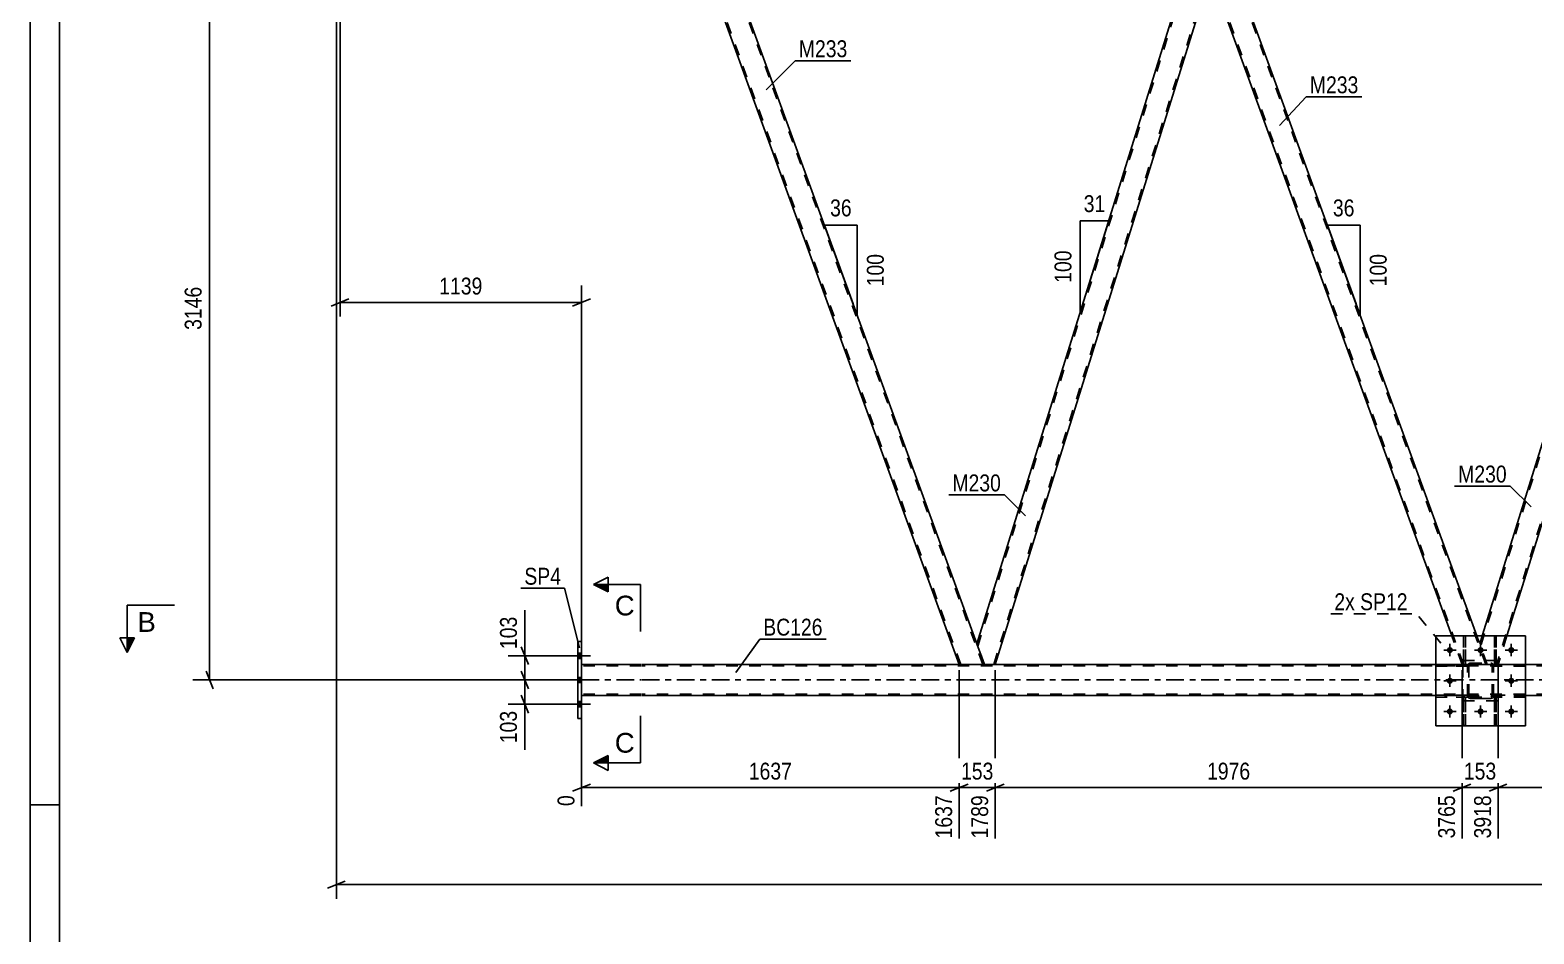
# Model space of a CAD drawing. Header units: millimetres. Extents: x 0 to 841, y 0 to 594.
# Drawn here: x 0 to 254.6, y 276.1 to 429.2 of the extents above; entities that cross this region are included whole.
import ezdxf

# ---------------------------------------------------------------- set-up
doc = ezdxf.new("R2010")
doc.units = ezdxf.units.MM
doc.linetypes.add('DXK_LINE_DOT2', pattern=[3.9198, 1.9599, -1.9599])
doc.linetypes.add('DXK_LINE_DOT3', pattern=[5.9187, 2.979, -0.9799, 0.9799, -0.9799])
doc.styles.add('Arial', font='ARIAL.TTF', dxfattribs={"height": 0.2})
doc.styles.add('Arial Narrow', font='ARIALN.TTF', dxfattribs={"height": 0.2})

# ---------------------------------------------------------------- blocks, each defined once
blk = doc.blocks.new('Unknown-283133386-1135')
at = {"color": 5, "linetype": 'Continuous'}
for p, q in [((0, 594), (0, 0)), ((5, 589), (5, 5)), ((5, 298), (0, 298))]:
    blk.add_line(p, q, dxfattribs=at)
blk = doc.blocks.new('Bolt-283133386-3272 - 3202')
at = {"linetype": 'Continuous'}
for points in [[(240.89, 324.2, -1), (239.85, 324.2, -1)], [(246.09, 324.2, -1), (245.05, 324.2, -1)], [(251.29, 324.2, -1), (250.25, 324.2, -1)], [(240.89, 319, -1), (239.85, 319, -1)], [(251.29, 319, -1), (250.25, 319, -1)], [(240.89, 313.8, -1), (239.85, 313.8, -1)], [(246.09, 313.8, -1), (245.05, 313.8, -1)], [(251.29, 313.8, -1), (250.25, 313.8, -1)]]:
    blk.add_hatch(color=1, dxfattribs=at).paths.add_polyline_path(points)
at = {"color": 1, "linetype": 'Continuous'}
for p, q in [((241.41, 324.2), (239.33, 324.2)), ((240.37, 325.24), (240.37, 323.16)), ((246.61, 324.2), (244.53, 324.2)), ((245.57, 325.24), (245.57, 323.16)), ((251.81, 324.2), (249.73, 324.2)), ((250.77, 325.24), (250.77, 323.16)), ((241.41, 319), (239.33, 319)), ((240.37, 320.04), (240.37, 317.96)), ((251.81, 319), (249.73, 319)), ((250.77, 320.04), (250.77, 317.96)), ((241.41, 313.8), (239.33, 313.8)), ((240.37, 314.84), (240.37, 312.76)), ((246.61, 313.8), (244.53, 313.8)), ((245.57, 314.84), (245.57, 312.76)), ((251.81, 313.8), (249.73, 313.8)), ((250.77, 314.84), (250.77, 312.76))]:
    blk.add_line(p, q, dxfattribs=at)
blk = doc.blocks.new('Bolt-283133386-3271 - 3202')
at = {"color": 1, "linetype": 'Continuous'}
for p, q in [((239.33, 324.2), (240.02, 324.2)), ((240.37, 325.24), (240.37, 324.55)), ((240.37, 323.16), (240.37, 323.86)), ((241.41, 324.2), (240.72, 324.2)), ((244.53, 324.2), (245.22, 324.2)), ((245.57, 325.24), (245.57, 324.55)), ((245.57, 323.16), (245.57, 323.86)), ((246.61, 324.2), (245.92, 324.2)), ((249.73, 324.2), (250.42, 324.2)), ((250.77, 325.24), (250.77, 324.55)), ((250.77, 323.16), (250.77, 323.86)), ((251.81, 324.2), (251.12, 324.2)), ((239.33, 319), (240.02, 319)), ((240.37, 320.04), (240.37, 319.35)), ((240.37, 317.96), (240.37, 318.66)), ((241.41, 319), (240.72, 319)), ((249.73, 319), (250.42, 319)), ((250.77, 320.04), (250.77, 319.35)), ((250.77, 317.96), (250.77, 318.66)), ((251.81, 319), (251.12, 319)), ((239.33, 313.8), (240.02, 313.8)), ((240.37, 314.84), (240.37, 314.15)), ((240.37, 312.76), (240.37, 313.46)), ((241.41, 313.8), (240.72, 313.8)), ((244.53, 313.8), (245.22, 313.8)), ((245.57, 314.84), (245.57, 314.15)), ((245.57, 312.76), (245.57, 313.46)), ((246.61, 313.8), (245.92, 313.8)), ((249.73, 313.8), (250.42, 313.8)), ((250.77, 314.84), (250.77, 314.15)), ((250.77, 312.76), (250.77, 313.46)), ((251.81, 313.8), (251.12, 313.8))]:
    blk.add_line(p, q, dxfattribs=at)
blk = doc.blocks.new('Bolt-283133386-3276 - 3202')
at = {"linetype": 'Continuous'}
for points in [[(93.36, 322.8), (93.36, 323.68), (92.72, 323.68), (92.72, 322.8)], [(93.36, 322.8), (93.36, 323.68), (92.72, 323.68), (92.72, 322.8)], [(93.36, 322.8), (93.36, 323.68), (92.72, 323.68), (92.72, 322.8)], [(93.36, 318.7), (93.36, 319.58), (92.72, 319.58), (92.72, 318.7)], [(93.36, 318.7), (93.36, 319.58), (92.72, 319.58), (92.72, 318.7)], [(93.36, 314.6), (93.36, 315.48), (92.72, 315.48), (92.72, 314.6)], [(93.36, 314.6), (93.36, 315.48), (92.72, 315.48), (92.72, 314.6)], [(93.36, 314.6), (93.36, 315.48), (92.72, 315.48), (92.72, 314.6)]]:
    blk.add_hatch(color=1, dxfattribs=at).paths.add_polyline_path(points)
at = {"color": 1, "linetype": 'Continuous'}
for p, q in [((92.72, 323.68), (93.36, 323.68)), ((92.72, 323.68), (93.36, 323.68)), ((92.72, 323.68), (93.36, 323.68)), ((91.56, 323.24), (94.88, 323.24)), ((91.56, 323.24), (94.88, 323.24)), ((91.56, 323.24), (94.88, 323.24)), ((92.72, 322.8), (93.36, 322.8)), ((92.72, 322.8), (93.36, 322.8)), ((92.72, 322.8), (93.36, 322.8)), ((91.56, 319.14), (94.88, 319.14)), ((91.56, 319.14), (94.88, 319.14)), ((92.72, 319.58), (93.36, 319.58)), ((92.72, 319.58), (93.36, 319.58)), ((92.72, 318.7), (93.36, 318.7)), ((92.72, 318.7), (93.36, 318.7)), ((91.56, 315.04), (94.88, 315.04)), ((91.56, 315.04), (94.88, 315.04)), ((91.56, 315.04), (94.88, 315.04)), ((92.72, 315.48), (93.36, 315.48)), ((92.72, 315.48), (93.36, 315.48)), ((92.72, 315.48), (93.36, 315.48)), ((92.72, 314.6), (93.36, 314.6)), ((92.72, 314.6), (93.36, 314.6)), ((92.72, 314.6), (93.36, 314.6))]:
    blk.add_line(p, q, dxfattribs=at)
blk = doc.blocks.new('Part-283133386-3283 - 3202')
at = {"color": 2, "linetype": 'Continuous'}
for p, q in [((103.48, 321.78), (93.36, 321.78)), ((237.97, 321.78), (103.58, 321.78)), ((493.38, 321.78), (253.17, 321.78)), ((103.48, 316.5), (93.36, 316.5)), ((237.97, 316.5), (103.58, 316.5)), ((493.38, 316.5), (253.17, 316.5))]:
    blk.add_line(p, q, dxfattribs=at)
at = {"color": 7, "linetype": 'DXK_LINE_DOT2'}
for p, q in [((93.36, 316.5), (93.36, 321.78)), ((103.48, 321.54), (93.36, 321.54)), ((778.33, 321.54), (103.58, 321.54)), ((237.97, 321.78), (778.33, 321.78)), ((253.17, 321.78), (237.97, 321.78)), ((103.48, 316.74), (93.36, 316.74)), ((778.33, 316.74), (103.58, 316.74)), ((253.17, 316.5), (237.97, 316.5))]:
    blk.add_line(p, q, dxfattribs=at)
at = {"color": 7, "linetype": 'DXK_LINE_DOT3'}
for p, q in [((93.36, 319.14), (103.48, 319.14)), ((103.58, 319.14), (778.33, 319.14))]:
    blk.add_line(p, q, dxfattribs=at)
blk = doc.blocks.new('Part-283133386-3618 - 3202')
at = {"color": 7, "linetype": 'DXK_LINE_DOT2'}
for p, q in [((282.38, 443), (245.57, 324.88)), ((284.86, 439.12), (248.29, 321.78)), ((245.85, 326.6), (245.43, 325.25)), ((250.04, 326.6), (248.54, 321.78)), ((246.69, 321.78), (245.43, 325.25)), ((248.54, 321.78), (246.69, 321.78))]:
    blk.add_line(p, q, dxfattribs=at)
at = {"color": 2, "linetype": 'Continuous'}
for p, q in [((282.13, 443), (245.85, 326.6)), ((283.45, 443), (282.13, 443)), ((285, 438.75), (283.45, 443)), ((285, 438.75), (250.04, 326.6))]:
    blk.add_line(p, q, dxfattribs=at)
blk = doc.blocks.new('Part-283133386-3470 - 3202')
at = {"color": 7, "linetype": 'DXK_LINE_DOT2'}
for p, q in [((237.97, 326.6), (253.17, 326.6)), ((237.97, 326.6), (237.97, 311.4)), ((253.17, 326.6), (253.17, 311.4)), ((237.97, 311.4), (253.17, 311.4))]:
    blk.add_line(p, q, dxfattribs=at)
blk = doc.blocks.new('Part-283133386-3475 - 3202')
at = {"color": 2, "linetype": 'Continuous'}
for p, q in [((253.17, 326.6), (237.97, 326.6)), ((237.97, 311.4), (237.97, 326.6)), ((253.17, 311.4), (253.17, 326.6)), ((253.17, 311.4), (237.97, 311.4))]:
    blk.add_line(p, q, dxfattribs=at)
blk = doc.blocks.new('Part-283133386-3476 - 3202')
at = {"color": 7, "linetype": 'DXK_LINE_DOT2'}
for p, q in [((247.77, 321.45), (247.77, 321.77)), ((247.77, 321.77), (253.17, 321.77)), ((247.77, 321.45), (247.77, 321.77)), ((253.17, 321.45), (247.77, 321.45)), ((248.37, 321.45), (248.37, 321.77)), ((253.17, 321.77), (253.17, 321.45))]:
    blk.add_line(p, q, dxfattribs=at)
blk = doc.blocks.new('Part-283133386-3477 - 3202')
at = {"color": 7, "linetype": 'DXK_LINE_DOT2'}
for p, q in [((247.77, 316.25), (247.77, 316.57)), ((247.77, 316.57), (253.17, 316.57)), ((247.77, 316.25), (247.77, 316.57)), ((253.17, 316.25), (247.77, 316.25)), ((248.37, 316.25), (248.37, 316.57)), ((253.17, 316.57), (253.17, 316.25))]:
    blk.add_line(p, q, dxfattribs=at)
blk = doc.blocks.new('Part-283133386-3478 - 3202')
at = {"color": 7, "linetype": 'DXK_LINE_DOT2'}
for p, q in [((243.37, 321.77), (237.97, 321.77)), ((237.97, 321.77), (237.97, 321.45)), ((237.97, 321.45), (243.37, 321.45)), ((242.77, 321.77), (243.37, 321.77)), ((242.77, 321.45), (242.77, 321.77)), ((242.77, 321.45), (243.37, 321.45)), ((243.37, 321.45), (243.37, 321.77)), ((243.37, 321.45), (243.37, 321.77))]:
    blk.add_line(p, q, dxfattribs=at)
blk = doc.blocks.new('Part-283133386-3479 - 3202')
at = {"color": 7, "linetype": 'DXK_LINE_DOT2'}
for p, q in [((243.37, 316.57), (237.97, 316.57)), ((237.97, 316.57), (237.97, 316.25)), ((237.97, 316.25), (243.37, 316.25)), ((242.77, 316.57), (243.37, 316.57)), ((242.77, 316.25), (242.77, 316.57)), ((242.77, 316.25), (243.37, 316.25)), ((243.37, 316.25), (243.37, 316.57)), ((243.37, 316.25), (243.37, 316.57))]:
    blk.add_line(p, q, dxfattribs=at)
blk = doc.blocks.new('Part-283133386-3481 - 3202')
at = {"color": 2, "linetype": 'Continuous'}
for p, q in [((247.9, 326.6), (247.9, 326.61)), ((247.9, 326.61), (248.22, 326.61)), ((248.22, 326.6), (248.22, 326.61))]:
    blk.add_line(p, q, dxfattribs=at)
at = {"color": 7, "linetype": 'DXK_LINE_DOT2'}
for p, q in [((247.9, 326.61), (247.9, 321.76)), ((247.9, 322.36), (247.9, 326.6)), ((248.22, 326.61), (248.22, 321.76)), ((248.22, 322.36), (248.22, 326.6)), ((247.9, 321.76), (247.9, 322.36)), ((247.9, 322.36), (248.22, 322.36)), ((247.9, 321.76), (247.9, 321.76)), ((248.22, 321.76), (247.9, 321.76)), ((248.22, 322.36), (248.22, 321.76))]:
    blk.add_line(p, q, dxfattribs=at)
blk = doc.blocks.new('Part-283133386-3483 - 3202')
at = {"color": 7, "linetype": 'DXK_LINE_DOT2'}
for p, q in [((248.22, 316.24), (247.9, 316.24)), ((247.9, 315.64), (247.9, 316.24)), ((247.9, 311.41), (247.9, 316.24)), ((248.22, 316.24), (248.22, 316.24)), ((248.22, 316.24), (248.22, 315.64)), ((248.22, 311.41), (248.22, 316.24)), ((248.22, 315.64), (247.9, 315.64)), ((247.9, 311.41), (247.9, 315.64)), ((248.22, 315.64), (248.22, 311.41)), ((248.22, 311.41), (247.9, 311.41))]:
    blk.add_line(p, q, dxfattribs=at)
blk = doc.blocks.new('Part-283133386-3484 - 3202')
at = {"color": 7, "linetype": 'DXK_LINE_DOT2'}
for p, q in [((248.37, 321.77), (247.77, 321.77)), ((247.77, 321.77), (253.17, 321.77)), ((247.77, 321.45), (247.77, 321.77)), ((247.77, 321.45), (247.77, 321.77)), ((248.37, 321.45), (247.77, 321.45)), ((253.17, 321.45), (247.77, 321.45)), ((248.37, 321.45), (248.37, 321.77)), ((253.17, 321.77), (253.17, 321.45))]:
    blk.add_line(p, q, dxfattribs=at)
blk = doc.blocks.new('Part-283133386-3485 - 3202')
at = {"color": 7, "linetype": 'DXK_LINE_DOT2'}
for p, q in [((248.37, 316.57), (247.77, 316.57)), ((247.77, 316.57), (253.17, 316.57)), ((247.77, 316.25), (247.77, 316.57)), ((247.77, 316.25), (247.77, 316.57)), ((248.37, 316.25), (247.77, 316.25)), ((253.17, 316.25), (247.77, 316.25)), ((248.37, 316.25), (248.37, 316.57)), ((253.17, 316.57), (253.17, 316.25))]:
    blk.add_line(p, q, dxfattribs=at)
blk = doc.blocks.new('Part-283133386-3486 - 3202')
at = {"color": 7, "linetype": 'DXK_LINE_DOT2'}
for p, q in [((243.37, 321.77), (237.97, 321.77)), ((237.97, 321.77), (237.97, 321.45)), ((243.37, 321.45), (237.97, 321.45)), ((242.77, 321.45), (242.77, 321.77)), ((243.37, 321.45), (243.37, 321.77)), ((243.37, 321.45), (243.37, 321.77))]:
    blk.add_line(p, q, dxfattribs=at)
blk = doc.blocks.new('Part-283133386-3487 - 3202')
at = {"color": 7, "linetype": 'DXK_LINE_DOT2'}
for p, q in [((243.37, 316.57), (237.97, 316.57)), ((237.97, 316.57), (237.97, 316.25)), ((243.37, 316.25), (237.97, 316.25)), ((242.77, 316.25), (242.77, 316.57)), ((243.37, 316.25), (243.37, 316.57)), ((243.37, 316.25), (243.37, 316.57))]:
    blk.add_line(p, q, dxfattribs=at)
blk = doc.blocks.new('Part-283133386-3489 - 3202')
at = {"color": 7, "linetype": 'DXK_LINE_DOT2'}
for p, q in [((248.22, 326.61), (247.9, 326.61)), ((247.9, 326.61), (247.9, 322.36)), ((248.22, 322.36), (248.22, 326.61)), ((248.22, 326.61), (248.22, 321.76)), ((247.9, 323.98), (247.9, 321.76)), ((248.22, 322.36), (247.9, 322.36)), ((247.9, 322.36), (247.9, 321.76)), ((248.22, 321.76), (247.9, 321.76)), ((248.22, 321.8), (248.22, 322.36)), ((248.22, 321.76), (248.22, 321.8)), ((248.22, 321.76), (248.22, 321.76))]:
    blk.add_line(p, q, dxfattribs=at)
blk = doc.blocks.new('Part-283133386-3623 - 3202')
at = {"color": 2, "linetype": 'Continuous'}
for p, q in [((160.3, 325.25), (197, 443)), ((198.32, 443), (197, 443)), ((198.32, 443), (199.86, 438.75)), ((199.86, 438.75), (163.4, 321.78)), ((161.56, 321.78), (160.3, 325.25))]:
    blk.add_line(p, q, dxfattribs=at)
at = {"color": 7, "linetype": 'DXK_LINE_DOT2'}
for p, q in [((160.43, 324.88), (197.25, 443)), ((163.15, 321.78), (199.73, 439.12)), ((163.4, 321.78), (161.56, 321.78))]:
    blk.add_line(p, q, dxfattribs=at)
blk = doc.blocks.new('Part-283133386-3491 - 3202')
at = {"color": 7, "linetype": 'DXK_LINE_DOT2'}
for p, q in [((247.9, 316.24), (247.9, 316.24)), ((247.9, 316.24), (247.9, 315.64)), ((247.9, 311.41), (247.9, 316.24)), ((247.9, 316.24), (248.22, 316.24)), ((248.22, 315.64), (248.22, 316.24)), ((248.22, 311.41), (248.22, 316.24)), ((247.9, 315.64), (247.9, 311.41)), ((247.9, 315.64), (248.22, 315.64)), ((248.22, 311.41), (248.22, 315.64)), ((247.9, 311.41), (248.22, 311.41))]:
    blk.add_line(p, q, dxfattribs=at)
blk = doc.blocks.new('Part-283133386-3492 - 3202')
at = {"color": 7, "linetype": 'DXK_LINE_DOT2'}
for p, q in [((243.37, 321.52), (243.41, 321.71)), ((243.41, 321.71), (243.37, 321.52)), ((243.37, 316.48), (243.37, 321.52)), ((243.37, 321.52), (243.37, 321.52)), ((243.37, 316.48), (243.37, 321.52)), ((243.61, 321.52), (243.63, 321.62)), ((243.63, 321.62), (243.61, 321.52)), ((243.61, 316.48), (243.61, 321.52)), ((243.61, 321.52), (243.61, 321.52)), ((243.61, 321.52), (243.61, 316.48)), ((243.63, 321.62), (243.68, 321.69)), ((243.68, 321.69), (243.63, 321.62)), ((243.67, 321.97), (243.85, 322)), ((243.85, 322), (243.67, 321.97)), ((243.68, 321.69), (243.76, 321.75)), ((243.85, 321.76), (243.76, 321.75)), ((243.85, 322), (247.29, 322)), ((243.85, 322), (243.85, 322)), ((243.85, 322), (247.29, 322)), ((243.85, 321.76), (247.29, 321.76)), ((243.85, 321.76), (243.85, 321.76)), ((243.85, 321.76), (247.29, 321.76)), ((247.29, 322), (247.29, 322)), ((247.29, 322), (247.48, 321.97)), ((247.48, 321.97), (247.29, 322)), ((247.29, 321.76), (247.29, 321.76)), ((247.29, 321.76), (247.38, 321.75)), ((247.38, 321.75), (247.29, 321.76)), ((247.38, 321.75), (247.46, 321.69)), ((247.46, 321.69), (247.38, 321.75)), ((247.46, 321.69), (247.51, 321.62)), ((247.51, 321.62), (247.46, 321.69)), ((247.51, 321.62), (247.53, 321.52)), ((247.53, 321.52), (247.51, 321.62)), ((247.53, 316.48), (247.53, 321.52)), ((247.53, 321.52), (247.53, 321.52)), ((247.53, 316.48), (247.53, 321.52)), ((247.74, 321.71), (247.77, 321.52)), ((247.77, 321.52), (247.74, 321.71)), ((247.77, 316.48), (247.77, 321.52)), ((247.77, 321.52), (247.77, 321.52)), ((247.77, 316.48), (247.77, 321.52)), ((243.37, 316.48), (243.37, 316.48)), ((243.41, 316.3), (243.37, 316.48)), ((243.37, 316.48), (243.41, 316.3)), ((243.61, 316.48), (243.61, 316.48)), ((243.63, 316.39), (243.61, 316.48)), ((243.61, 316.48), (243.63, 316.39)), ((243.68, 316.31), (243.63, 316.39)), ((243.63, 316.39), (243.68, 316.31)), ((243.85, 316), (243.67, 316.04)), ((243.67, 316.04), (243.85, 316)), ((243.76, 316.26), (243.68, 316.31)), ((243.68, 316.31), (243.76, 316.26)), ((243.85, 316.24), (243.76, 316.26)), ((243.76, 316.26), (243.85, 316.24)), ((243.85, 316.24), (247.29, 316.24)), ((243.85, 316.24), (243.85, 316.24)), ((243.85, 316.24), (247.29, 316.24)), ((243.85, 316), (247.29, 316)), ((243.85, 316), (243.85, 316)), ((247.29, 316), (243.85, 316)), ((247.38, 316.26), (247.29, 316.24)), ((247.29, 316.24), (247.29, 316.24)), ((247.48, 316.04), (247.29, 316)), ((247.29, 316), (247.48, 316.04)), ((247.29, 316), (247.29, 316)), ((247.46, 316.31), (247.38, 316.26)), ((247.51, 316.39), (247.46, 316.31)), ((247.46, 316.31), (247.51, 316.39)), ((247.53, 316.48), (247.51, 316.39)), ((247.51, 316.39), (247.53, 316.48)), ((247.53, 316.48), (247.53, 316.48)), ((247.77, 316.48), (247.74, 316.3)), ((247.74, 316.3), (247.77, 316.48)), ((247.77, 316.48), (247.77, 316.48))]:
    blk.add_line(p, q, dxfattribs=at)
at = {"color": 7, "linetype": 'DXK_LINE_DOT3'}
blk.add_line((245.57, 319), (245.57, 319), dxfattribs=at)
at = {"color": 7, "linetype": 'DXK_LINE_DOT2'}
for centre, start, end in [((243.85, 321.52), 112.5, 157.5), ((243.85, 321.52), 112.5, 157.5), ((247.29, 321.52), 22.5, 67.5), ((247.29, 321.52), 22.5, 67.5), ((243.85, 316.48), 202.5, 247.5), ((243.85, 316.48), 202.5, 247.5), ((247.29, 316.48), 292.5, 337.5), ((247.29, 316.48), 292.5, 337.5)]:
    blk.add_arc(centre, 0.48, start, end, dxfattribs=at)
blk = doc.blocks.new('Part-283133386-3495 - 3202')
at = {"color": 7, "linetype": 'DXK_LINE_DOT2'}
for p, q in [((242.57, 315.61), (242.57, 322.41)), ((242.57, 322.41), (248.57, 322.41)), ((248.57, 315.61), (248.57, 322.41)), ((242.57, 315.61), (248.57, 315.61))]:
    blk.add_line(p, q, dxfattribs=at)
blk = doc.blocks.new('Part-283133386-3498 - 3202')
at = {"color": 7, "linetype": 'DXK_LINE_DOT2'}
for p, q in [((242.57, 315.61), (242.57, 322.41)), ((242.57, 322.41), (248.57, 322.41)), ((248.57, 315.61), (248.57, 322.41)), ((242.57, 315.61), (248.57, 315.61))]:
    blk.add_line(p, q, dxfattribs=at)
blk = doc.blocks.new('Part-283133386-3499 - 3202')
at = {"color": 7, "linetype": 'DXK_LINE_DOT2'}
for p, q in [((243.37, 321.52), (243.41, 321.71)), ((243.41, 321.71), (243.37, 321.52)), ((243.37, 316.48), (243.37, 321.52)), ((243.37, 321.52), (243.37, 321.52)), ((243.37, 316.48), (243.37, 321.52)), ((243.61, 321.52), (243.63, 321.62)), ((243.63, 321.62), (243.61, 321.52)), ((243.61, 316.48), (243.61, 321.52)), ((243.61, 321.52), (243.61, 321.52)), ((243.61, 321.52), (243.61, 316.48)), ((243.63, 321.62), (243.68, 321.69)), ((243.68, 321.69), (243.63, 321.62)), ((243.67, 321.97), (243.85, 322)), ((243.85, 322), (243.67, 321.97)), ((243.68, 321.69), (243.76, 321.75)), ((243.85, 321.76), (243.76, 321.75)), ((243.85, 322), (247.29, 322)), ((243.85, 322), (243.85, 322)), ((243.85, 322), (247.29, 322)), ((243.85, 321.76), (247.29, 321.76)), ((243.85, 321.76), (243.85, 321.76)), ((243.85, 321.76), (247.29, 321.76)), ((247.29, 322), (247.29, 322)), ((247.29, 322), (247.48, 321.97)), ((247.48, 321.97), (247.29, 322)), ((247.29, 321.76), (247.29, 321.76)), ((247.29, 321.76), (247.38, 321.75)), ((247.38, 321.75), (247.29, 321.76)), ((247.38, 321.75), (247.46, 321.69)), ((247.46, 321.69), (247.38, 321.75)), ((247.46, 321.69), (247.51, 321.62)), ((247.51, 321.62), (247.46, 321.69)), ((247.51, 321.62), (247.53, 321.52)), ((247.53, 321.52), (247.51, 321.62)), ((247.53, 316.48), (247.53, 321.52)), ((247.53, 321.52), (247.53, 321.52)), ((247.53, 316.48), (247.53, 321.52)), ((247.74, 321.71), (247.77, 321.52)), ((247.77, 321.52), (247.74, 321.71)), ((247.77, 316.48), (247.77, 321.52)), ((247.77, 321.52), (247.77, 321.52)), ((247.77, 316.48), (247.77, 321.52)), ((243.37, 316.48), (243.37, 316.48)), ((243.41, 316.3), (243.37, 316.48)), ((243.37, 316.48), (243.41, 316.3)), ((243.61, 316.48), (243.61, 316.48)), ((243.63, 316.39), (243.61, 316.48)), ((243.61, 316.48), (243.63, 316.39)), ((243.68, 316.31), (243.63, 316.39)), ((243.63, 316.39), (243.68, 316.31)), ((243.85, 316), (243.67, 316.04)), ((243.67, 316.04), (243.85, 316)), ((243.76, 316.26), (243.68, 316.31)), ((243.68, 316.31), (243.76, 316.26)), ((243.85, 316.24), (243.76, 316.26)), ((243.76, 316.26), (243.85, 316.24)), ((243.85, 316.24), (247.29, 316.24)), ((243.85, 316.24), (243.85, 316.24)), ((243.85, 316.24), (247.29, 316.24)), ((243.85, 316), (247.29, 316)), ((243.85, 316), (243.85, 316)), ((247.29, 316), (243.85, 316)), ((247.38, 316.26), (247.29, 316.24)), ((247.29, 316.24), (247.29, 316.24)), ((247.48, 316.04), (247.29, 316)), ((247.29, 316), (247.48, 316.04)), ((247.29, 316), (247.29, 316)), ((247.46, 316.31), (247.38, 316.26)), ((247.51, 316.39), (247.46, 316.31)), ((247.46, 316.31), (247.51, 316.39)), ((247.53, 316.48), (247.51, 316.39)), ((247.51, 316.39), (247.53, 316.48)), ((247.53, 316.48), (247.53, 316.48)), ((247.77, 316.48), (247.74, 316.3)), ((247.74, 316.3), (247.77, 316.48)), ((247.77, 316.48), (247.77, 316.48))]:
    blk.add_line(p, q, dxfattribs=at)
at = {"color": 7, "linetype": 'DXK_LINE_DOT3'}
blk.add_line((245.57, 319), (245.57, 319), dxfattribs=at)
at = {"color": 7, "linetype": 'DXK_LINE_DOT2'}
for centre, start, end in [((243.85, 321.52), 112.5, 157.5), ((243.85, 321.52), 112.5, 157.5), ((247.29, 321.52), 22.5, 67.5), ((247.29, 321.52), 22.5, 67.5), ((243.85, 316.48), 202.5, 247.5), ((243.85, 316.48), 202.5, 247.5), ((247.29, 316.48), 292.5, 337.5), ((247.29, 316.48), 292.5, 337.5)]:
    blk.add_arc(centre, 0.48, start, end, dxfattribs=at)
blk = doc.blocks.new('Part-283133386-3514 - 3202')
at = {"color": 2, "linetype": 'Continuous'}
for p, q in [((242.7, 326.6), (242.7, 326.61)), ((242.7, 326.61), (243.02, 326.61)), ((243.02, 326.6), (243.02, 326.61))]:
    blk.add_line(p, q, dxfattribs=at)
at = {"color": 7, "linetype": 'DXK_LINE_DOT2'}
for p, q in [((242.7, 326.61), (242.7, 321.76)), ((242.7, 322.36), (242.7, 326.6)), ((243.02, 326.61), (243.02, 321.76)), ((243.02, 322.36), (243.02, 326.6)), ((242.7, 321.76), (242.7, 322.36)), ((242.7, 322.36), (243.02, 322.36)), ((242.7, 321.76), (242.7, 321.76)), ((243.02, 321.76), (242.7, 321.76)), ((243.02, 322.36), (243.02, 321.76))]:
    blk.add_line(p, q, dxfattribs=at)
blk = doc.blocks.new('Part-283133386-3516 - 3202')
at = {"color": 7, "linetype": 'DXK_LINE_DOT2'}
for p, q in [((243.02, 316.24), (242.7, 316.24)), ((242.7, 315.64), (242.7, 316.24)), ((242.7, 311.41), (242.7, 316.24)), ((243.02, 316.24), (243.02, 316.24)), ((243.02, 316.24), (243.02, 315.64)), ((243.02, 311.41), (243.02, 316.24)), ((243.02, 315.64), (242.7, 315.64)), ((242.7, 311.41), (242.7, 315.64)), ((243.02, 315.64), (243.02, 311.41)), ((243.02, 311.41), (242.7, 311.41))]:
    blk.add_line(p, q, dxfattribs=at)
blk = doc.blocks.new('Part-283133386-3522 - 3202')
at = {"color": 7, "linetype": 'DXK_LINE_DOT2'}
for p, q in [((243.02, 326.61), (242.7, 326.61)), ((242.7, 326.61), (242.7, 322.36)), ((242.7, 326.61), (242.7, 321.76)), ((243.02, 322.36), (243.02, 326.61)), ((243.02, 321.76), (243.02, 323.98)), ((243.02, 322.36), (242.7, 322.36)), ((242.7, 322.36), (242.7, 321.76)), ((243.02, 321.76), (242.7, 321.76)), ((243.02, 321.76), (243.02, 322.36)), ((243.02, 321.76), (243.02, 321.76))]:
    blk.add_line(p, q, dxfattribs=at)
blk = doc.blocks.new('Part-283133386-3524 - 3202')
at = {"color": 7, "linetype": 'DXK_LINE_DOT2'}
for p, q in [((242.7, 316.24), (242.7, 316.24)), ((242.7, 316.24), (242.7, 315.64)), ((242.7, 311.41), (242.7, 316.24)), ((242.7, 316.24), (243.02, 316.24)), ((243.02, 315.64), (243.02, 316.24)), ((243.02, 311.41), (243.02, 316.24)), ((242.7, 315.64), (242.7, 311.41)), ((242.7, 315.64), (243.02, 315.64)), ((243.02, 311.41), (243.02, 315.64)), ((242.7, 311.41), (243.02, 311.41))]:
    blk.add_line(p, q, dxfattribs=at)
blk = doc.blocks.new('Part-283133386-3543 - 3202')
at = {"color": 2, "linetype": 'Continuous'}
for p, q in [((92.72, 312.64), (92.72, 325.64)), ((92.72, 325.64), (93.36, 325.64)), ((93.36, 325.64), (93.36, 312.64)), ((93.36, 312.64), (92.72, 312.64))]:
    blk.add_line(p, q, dxfattribs=at)
blk = doc.blocks.new('Part-283133386-3583 - 3202')
at = {"color": 2, "linetype": 'Continuous'}
for p, q in [((202.57, 443), (198.32, 443)), ((202.57, 443), (244.94, 326.6)), ((240.68, 326.6), (199.86, 438.75))]:
    blk.add_line(p, q, dxfattribs=at)
at = {"color": 7, "linetype": 'DXK_LINE_DOT2'}
for p, q in [((198.32, 443), (199.86, 438.75)), ((242.69, 321.78), (198.57, 443)), ((246.44, 321.78), (202.32, 443)), ((242.44, 321.78), (240.68, 326.6)), ((246.69, 321.78), (244.94, 326.6)), ((246.69, 321.78), (242.44, 321.78))]:
    blk.add_line(p, q, dxfattribs=at)
blk = doc.blocks.new('Part-283133386-3628 - 3202')
at = {"color": 2, "linetype": 'Continuous'}
for p, q in [((157.3, 321.78), (113.18, 443)), ((113.18, 443), (117.44, 443)), ((117.44, 443), (160.3, 325.25))]:
    blk.add_line(p, q, dxfattribs=at)
at = {"color": 7, "linetype": 'DXK_LINE_DOT2'}
for p, q in [((157.56, 321.78), (113.44, 443)), ((161.3, 321.78), (117.18, 443)), ((161.56, 321.78), (160.3, 325.25)), ((161.56, 321.78), (157.3, 321.78))]:
    blk.add_line(p, q, dxfattribs=at)
blk = doc.blocks.new('StraightDimension-283133386-22738 - 3202')
at = {"color": 7, "linetype": 'Continuous'}
for p, q in [((52.49, 442), (52.49, 380.66)), ((93.36, 322.78), (93.36, 385.91)), ((53.99, 383.66), (50.99, 382.46)), ((52.49, 383.06), (93.36, 383.06)), ((91.86, 382.46), (94.86, 383.66))]:
    blk.add_line(p, q, dxfattribs=at)
at = {"color": 0}
blk.add_wipeout([(77.18, 383.81), (77.18, 388.01), (68.67, 388.01), (68.67, 383.81)], dxfattribs=at)
at = {"color": 3, "style": 'Arial Narrow'}
blk.add_text('1139', height=2.863, dxfattribs=at).set_placement((69.27, 384.41))
blk = doc.blocks.new('StraightDimension-283133386-23044 - 3202')
at = {"color": 7, "linetype": 'Continuous'}
for p, q in [((157.3, 320.78), (157.3, 292.31)), ((93.36, 315.5), (93.36, 297.79)), ((94.86, 301.52), (91.86, 300.32)), ((93.36, 300.92), (157.3, 300.92)), ((155.8, 300.32), (158.8, 301.52))]:
    blk.add_line(p, q, dxfattribs=at)
at = {"color": 0}
blk.add_wipeout([(129.59, 301.67), (129.59, 305.87), (121.08, 305.87), (121.08, 301.67)], dxfattribs=at)
at = {"color": 0, "linetype": 'Continuous'}
for points in [[(92.76, 300.22), (88.56, 300.22), (88.56, 297.19), (92.76, 297.19)], [(156.7, 300.22), (152.5, 300.22), (152.5, 291.71), (156.7, 291.71)]]:
    blk.add_wipeout(points, dxfattribs=at)
at = {"color": 3, "style": 'Arial Narrow'}
blk.add_text('1637', height=2.863, dxfattribs=at).set_placement((121.68, 302.27))
at = {"color": 3, "linetype": 'Continuous', "style": 'Arial Narrow'}
for s, height, p in [('0', 2.86, (92.16, 297.79)), ('1637', 2.863, (156.1, 292.31))]:
    blk.add_text(s, height=height, rotation=90.0002, dxfattribs=at).set_placement(p)
blk = doc.blocks.new('StraightDimension-283133386-23042 - 3202')
at = {"color": 7, "linetype": 'Continuous'}
for p, q in [((163.4, 320.78), (163.4, 292.31)), ((242.44, 320.78), (242.44, 292.31)), ((164.9, 301.52), (161.9, 300.32)), ((163.4, 300.92), (242.44, 300.92)), ((240.94, 300.32), (243.94, 301.52))]:
    blk.add_line(p, q, dxfattribs=at)
at = {"color": 0}
blk.add_wipeout([(207.18, 301.67), (207.18, 305.87), (198.66, 305.87), (198.66, 301.67)], dxfattribs=at)
at = {"color": 0, "linetype": 'Continuous'}
blk.add_wipeout([(241.84, 300.22), (237.64, 300.22), (237.64, 291.71), (241.84, 291.71)], dxfattribs=at)
at = {"color": 3, "style": 'Arial Narrow'}
blk.add_text('1976', height=2.863, dxfattribs=at).set_placement((199.26, 302.27))
at = {"color": 3, "linetype": 'Continuous', "style": 'Arial Narrow'}
blk.add_text('3765', height=2.863, rotation=90.0002, dxfattribs=at).set_placement((241.24, 292.31))
blk = doc.blocks.new('StraightDimension-283133386-3684 - 3202')
at = {"color": 7, "linetype": 'Continuous'}
for p, q in [((30.99, 443.5), (29.79, 446.5)), ((51.49, 445), (27.54, 445)), ((30.39, 319.14), (30.39, 445)), ((92.36, 319.14), (27.54, 319.14)), ((29.79, 320.64), (30.99, 317.64))]:
    blk.add_line(p, q, dxfattribs=at)
at = {"color": 0}
blk.add_wipeout([(29.64, 386.33), (25.44, 386.33), (25.44, 377.82), (29.64, 377.82)], dxfattribs=at)
at = {"color": 3, "style": 'Arial Narrow'}
blk.add_text('3146', height=2.863, rotation=90.0002, dxfattribs=at).set_placement((29.04, 378.42))
blk = doc.blocks.new('StraightDimension-283133386-3663 - 3202')
at = {"color": 7, "linetype": 'Continuous'}
for p, q in [((83.17, 324.74), (84.37, 321.74)), ((91.72, 323.24), (80.92, 323.24)), ((83.77, 319.14), (83.77, 323.24)), ((91.72, 319.14), (80.92, 319.14)), ((84.37, 317.64), (83.17, 320.64))]:
    blk.add_line(p, q, dxfattribs=at)
at = {"color": 0}
blk.add_wipeout([(83.02, 330.45), (78.82, 330.45), (78.82, 323.77), (83.02, 323.77)], dxfattribs=at)
at = {"color": 7, "linetype": 'Continuous'}
blk.add_line((83.77, 323.24), (83.77, 330.98), dxfattribs=at)
blk.add_line((83.77, 323.24), (83.77, 330.98), dxfattribs=at)
at = {"color": 3, "style": 'Arial Narrow'}
blk.add_text('103', height=2.863, rotation=90.0002, dxfattribs=at).set_placement((82.42, 324.37))
blk = doc.blocks.new('StraightDimension-283133386-3673 - 3202')
at = {"color": 7, "linetype": 'Continuous'}
for p, q in [((91.72, 319.14), (80.92, 319.14)), ((83.17, 320.64), (84.37, 317.64)), ((83.77, 315.04), (83.77, 319.14)), ((84.37, 313.54), (83.17, 316.54)), ((91.72, 315.04), (80.92, 315.04))]:
    blk.add_line(p, q, dxfattribs=at)
at = {"color": 0}
blk.add_wipeout([(83.02, 314.52), (78.82, 314.52), (78.82, 307.83), (83.02, 307.83)], dxfattribs=at)
at = {"color": 7, "linetype": 'Continuous'}
blk.add_line((83.77, 315.04), (83.77, 307.31), dxfattribs=at)
blk.add_line((83.77, 315.04), (83.77, 307.31), dxfattribs=at)
at = {"color": 3, "style": 'Arial Narrow'}
blk.add_text('103', height=2.863, rotation=90.0002, dxfattribs=at).set_placement((82.42, 308.43))
blk = doc.blocks.new('StraightDimension-283133386-22723 - 3202')
at = {"color": 7, "linetype": 'Continuous'}
for p, q in [((51.85, 437.5), (51.85, 282.08)), ((53.35, 285.08), (50.35, 283.88)), ((51.85, 284.48), (789.19, 284.48))]:
    blk.add_line(p, q, dxfattribs=at)
blk = doc.blocks.new('AngleDimension-283133386-22816 - 3202')
at = {"color": 7, "linetype": 'Continuous'}
for p, q in [((139.34, 382.82), (134.49, 396.14)), ((140.03, 396.14), (134.49, 396.14)), ((140.03, 380.92), (134.49, 396.14)), ((140.03, 380.92), (140.03, 396.14))]:
    blk.add_line(p, q, dxfattribs=at)
at = {"color": 0}
for points in [[(139.69, 397.04), (139.69, 401.24), (134.84, 401.24), (134.84, 397.04)], [(145.13, 391.87), (140.93, 391.87), (140.93, 385.19), (145.13, 385.19)]]:
    blk.add_wipeout(points, dxfattribs=at)
at = {"color": 3, "style": 'Arial Narrow'}
blk.add_text('36', height=2.863, dxfattribs=at).set_placement((135.44, 397.64))
blk.add_text('100', height=2.863, rotation=90.0002, dxfattribs=at).set_placement((144.53, 385.79))
blk = doc.blocks.new('AngleDimension-283133386-22830 - 3202')
at = {"color": 7, "linetype": 'Continuous'}
for p, q in [((177.8, 396.86), (182.62, 396.86)), ((177.8, 381.4), (182.62, 396.86)), ((177.8, 381.4), (177.8, 396.86)), ((179.3, 386.22), (182.62, 396.86))]:
    blk.add_line(p, q, dxfattribs=at)
at = {"color": 0}
for points in [[(182.63, 397.76), (182.63, 401.96), (177.78, 401.96), (177.78, 397.76)], [(176.9, 392.47), (172.7, 392.47), (172.7, 385.79), (176.9, 385.79)]]:
    blk.add_wipeout(points, dxfattribs=at)
at = {"color": 3, "style": 'Arial Narrow'}
blk.add_text('31', height=2.863, dxfattribs=at).set_placement((178.38, 398.36))
blk.add_text('100', height=2.863, rotation=90.0002, dxfattribs=at).set_placement((176.3, 386.39))
blk = doc.blocks.new('AngleDimension-283133386-22845 - 3202')
at = {"color": 7, "linetype": 'Continuous'}
for p, q in [((224.48, 382.82), (219.63, 396.14)), ((225.17, 396.14), (219.63, 396.14)), ((225.17, 380.92), (219.63, 396.14)), ((225.17, 380.92), (225.17, 396.14))]:
    blk.add_line(p, q, dxfattribs=at)
at = {"color": 0}
for points in [[(224.83, 397.04), (224.83, 401.24), (219.97, 401.24), (219.97, 397.04)], [(230.27, 391.87), (226.07, 391.87), (226.07, 385.19), (230.27, 385.19)]]:
    blk.add_wipeout(points, dxfattribs=at)
at = {"color": 3, "style": 'Arial Narrow'}
blk.add_text('36', height=2.863, dxfattribs=at).set_placement((220.57, 397.64))
blk.add_text('100', height=2.863, rotation=90.0002, dxfattribs=at).set_placement((229.67, 385.79))
blk = doc.blocks.new('StraightDimension-283133386-23040 - 3202')
at = {"color": 7, "linetype": 'Continuous'}
for p, q in [((248.54, 320.78), (248.54, 292.31)), ((327.57, 320.78), (327.57, 292.31)), ((250.04, 301.52), (247.04, 300.32)), ((248.54, 300.92), (327.57, 300.92)), ((326.07, 300.32), (329.07, 301.52))]:
    blk.add_line(p, q, dxfattribs=at)
at = {"color": 0}
blk.add_wipeout([(292.31, 301.67), (292.31, 305.87), (283.8, 305.87), (283.8, 301.67)], dxfattribs=at)
at = {"color": 0, "linetype": 'Continuous'}
blk.add_wipeout([(326.97, 300.22), (322.77, 300.22), (322.77, 291.71), (326.97, 291.71)], dxfattribs=at)
at = {"color": 3, "style": 'Arial Narrow'}
blk.add_text('1976', height=2.863, dxfattribs=at).set_placement((284.4, 302.27))
at = {"color": 3, "linetype": 'Continuous', "style": 'Arial Narrow'}
blk.add_text('5893', height=2.863, rotation=90.0002, dxfattribs=at).set_placement((326.37, 292.31))
blk = doc.blocks.new('StraightDimension-283133386-23041 - 3202')
at = {"color": 7, "linetype": 'Continuous'}
for p, q in [((242.44, 320.78), (242.44, 292.31)), ((248.54, 320.78), (248.54, 292.31)), ((240.94, 300.32), (243.94, 301.52)), ((242.44, 300.92), (248.54, 300.92)), ((250.04, 301.52), (247.04, 300.32))]:
    blk.add_line(p, q, dxfattribs=at)
at = {"color": 0}
blk.add_wipeout([(248.83, 301.67), (248.83, 305.87), (242.14, 305.87), (242.14, 301.67)], dxfattribs=at)
at = {"color": 0, "linetype": 'Continuous'}
blk.add_wipeout([(247.94, 300.22), (243.74, 300.22), (243.74, 291.71), (247.94, 291.71)], dxfattribs=at)
at = {"color": 3, "style": 'Arial Narrow'}
blk.add_text('153', height=2.863, dxfattribs=at).set_placement((242.74, 302.27))
at = {"color": 3, "linetype": 'Continuous', "style": 'Arial Narrow'}
blk.add_text('3918', height=2.863, rotation=90.0002, dxfattribs=at).set_placement((247.34, 292.31))
blk = doc.blocks.new('StraightDimension-283133386-23043 - 3202')
at = {"color": 7, "linetype": 'Continuous'}
for p, q in [((157.3, 320.78), (157.3, 292.31)), ((163.4, 320.78), (163.4, 292.31)), ((155.8, 300.32), (158.8, 301.52)), ((157.3, 300.92), (163.4, 300.92)), ((164.9, 301.52), (161.9, 300.32))]:
    blk.add_line(p, q, dxfattribs=at)
at = {"color": 0}
blk.add_wipeout([(163.69, 301.67), (163.69, 305.87), (157.01, 305.87), (157.01, 301.67)], dxfattribs=at)
at = {"color": 0, "linetype": 'Continuous'}
blk.add_wipeout([(162.8, 300.22), (158.6, 300.22), (158.6, 291.71), (162.8, 291.71)], dxfattribs=at)
at = {"color": 3, "style": 'Arial Narrow'}
blk.add_text('153', height=2.863, dxfattribs=at).set_placement((157.61, 302.27))
at = {"color": 3, "linetype": 'Continuous', "style": 'Arial Narrow'}
blk.add_text('1789', height=2.863, rotation=90.0002, dxfattribs=at).set_placement((162.2, 292.31))
blk = doc.blocks.new('Mark-283133386-3279 - 3202')
at = {"color": 0}
blk.add_wipeout([(134.18, 326.65), (134.18, 329.65), (124.13, 329.65), (124.13, 326.65)], dxfattribs=at)
blk.add_wipeout([(134.18, 326.65), (134.18, 329.65), (124.13, 329.65), (124.13, 326.65)], dxfattribs=at)
at = {"color": 30, "linetype": 'Continuous'}
for p, q in [((119.51, 320.42), (123.53, 326.05)), ((123.53, 326.05), (134.78, 326.05))]:
    blk.add_line(p, q, dxfattribs=at)
at = {"color": 3, "style": 'Arial Narrow'}
blk.add_text('BC126', height=2.863, dxfattribs=at).set_placement((124.13, 326.65))
blk = doc.blocks.new('SectionMark-283133386-4981 - 3202')
at = {"color": 6, "linetype": 'Continuous'}
for p, q in [((95.36, 335.32), (97.86, 336.57)), ((103.36, 335.32), (95.36, 335.32)), ((103.36, 305.08), (95.36, 305.08)), ((97.86, 303.83), (95.36, 305.08))]:
    blk.add_line(p, q, dxfattribs=at)
at = {"color": 0, "linetype": 'Continuous'}
for points in [[(102.36, 330.07), (102.36, 333.57), (98.99, 333.57), (98.99, 330.07)], [(102.36, 306.83), (102.36, 310.33), (98.99, 310.33), (98.99, 306.83)]]:
    blk.add_wipeout(points, dxfattribs=at)
at = {"linetype": 'Continuous'}
for points in [[(97.86, 335.32), (97.86, 334.07), (95.36, 335.32)], [(97.86, 306.33), (97.86, 305.08), (95.36, 305.08)]]:
    blk.add_hatch(color=6, dxfattribs=at).paths.add_polyline_path(points)
at = {"color": 6, "linetype": 'Continuous'}
for p, q in [((97.86, 334.07), (97.86, 336.57)), ((95.36, 335.32), (97.86, 334.07)), ((103.36, 335.32), (103.36, 327.32)), ((103.36, 305.08), (103.36, 313.08)), ((95.36, 305.08), (97.86, 306.33)), ((97.86, 306.33), (97.86, 303.83))]:
    blk.add_line(p, q, dxfattribs=at)
at = {"color": 3, "linetype": 'Continuous', "style": 'Arial'}
for p in [(98.99, 330.07), (98.99, 306.83)]:
    blk.add_text('C', height=3.34, dxfattribs=at).set_placement(p)
blk = doc.blocks.new('Mark-283133386-19688 - 3202')
at = {"color": 0}
blk.add_wipeout([(164.38, 351.07), (164.38, 354.07), (156.15, 354.07), (156.15, 351.07)], dxfattribs=at)
blk.add_wipeout([(164.38, 351.07), (164.38, 354.07), (156.15, 354.07), (156.15, 351.07)], dxfattribs=at)
at = {"color": 30, "linetype": 'Continuous'}
for p in [(155.55, 350.47), (168.51, 346.93)]:
    blk.add_line(p, (164.98, 350.47), dxfattribs=at)
at = {"color": 3, "style": 'Arial Narrow'}
blk.add_text('M230', height=2.863, dxfattribs=at).set_placement((156.15, 351.07))
blk = doc.blocks.new('Mark-283133386-3539 - 3202')
at = {"color": 0}
blk.add_wipeout([(89.89, 335.27), (89.89, 338.27), (83.68, 338.27), (83.68, 335.27)], dxfattribs=at)
blk.add_wipeout([(89.89, 335.27), (89.89, 338.27), (83.68, 338.27), (83.68, 335.27)], dxfattribs=at)
at = {"color": 30, "linetype": 'Continuous'}
for p in [(83.08, 334.67), (93, 324.59)]:
    blk.add_line(p, (90.49, 334.67), dxfattribs=at)
at = {"color": 3, "style": 'Arial Narrow'}
blk.add_text('SP4', height=2.863, dxfattribs=at).set_placement((83.68, 335.27))
blk = doc.blocks.new('Mark-283133386-3579 - 3202')
at = {"color": 0}
blk.add_wipeout([(224.89, 418.48), (224.89, 421.48), (216.67, 421.48), (216.67, 418.48)], dxfattribs=at)
blk.add_wipeout([(224.89, 418.48), (224.89, 421.48), (216.67, 421.48), (216.67, 418.48)], dxfattribs=at)
at = {"color": 30, "linetype": 'Continuous'}
for p, q in [((211.53, 413.02), (216.07, 417.88)), ((216.07, 417.88), (225.49, 417.88))]:
    blk.add_line(p, q, dxfattribs=at)
at = {"color": 3, "style": 'Arial Narrow'}
blk.add_text('M233', height=2.863, dxfattribs=at).set_placement((216.67, 418.48))
blk = doc.blocks.new('SectionMark-283133386-4987 - 3202')
at = {"color": 6, "linetype": 'Continuous'}
for p, q in [((16.43, 331.78), (16.43, 323.78)), ((16.43, 323.78), (15.18, 326.28))]:
    blk.add_line(p, q, dxfattribs=at)
at = {"color": 0, "linetype": 'Continuous'}
blk.add_wipeout([(21.29, 327.28), (21.29, 330.78), (18.18, 330.78), (18.18, 327.28)], dxfattribs=at)
at = {"linetype": 'Continuous'}
blk.add_hatch(color=6, dxfattribs=at).paths.add_polyline_path([(16.43, 326.28), (17.68, 326.28), (16.43, 323.78)])
at = {"color": 6, "linetype": 'Continuous'}
for p, q in [((16.43, 331.78), (24.43, 331.78)), ((17.68, 326.28), (15.18, 326.28)), ((16.43, 323.78), (17.68, 326.28))]:
    blk.add_line(p, q, dxfattribs=at)
at = {"color": 3, "linetype": 'Continuous', "style": 'Arial'}
blk.add_text('B', height=3.34, dxfattribs=at).set_placement((18.18, 327.28))
blk = doc.blocks.new('MarkSet-283133386-5047 - 3202')
at = {"color": 30, "linetype": 'DXK_LINE_DOT2'}
blk.add_line((238.85, 325.37), (234.72, 330.35), dxfattribs=at)
at = {"color": 0}
blk.add_wipeout([(224.28, 330.95), (224.28, 333.95), (220.81, 333.95), (220.81, 330.95)], dxfattribs=at)
blk.add_wipeout([(224.28, 330.95), (224.28, 333.95), (220.81, 333.95), (220.81, 330.95)], dxfattribs=at)
blk.add_wipeout([(233.22, 330.95), (233.22, 333.95), (225.18, 333.95), (225.18, 330.95)], dxfattribs=at)
blk.add_wipeout([(233.22, 330.95), (233.22, 333.95), (225.18, 333.95), (225.18, 330.95)], dxfattribs=at)
at = {"color": 30, "linetype": 'DXK_LINE_DOT2'}
blk.add_line((220.21, 330.35), (234.72, 330.35), dxfattribs=at)
at = {"color": 3, "style": 'Arial Narrow'}
for s, p in [('2x', (220.81, 330.95)), ('SP12', (225.18, 330.95))]:
    blk.add_text(s, height=2.863, dxfattribs=at).set_placement(p)
blk = doc.blocks.new('Mark-283133386-19685 - 3202')
at = {"color": 0}
blk.add_wipeout([(250, 352.57), (250, 355.57), (241.78, 355.57), (241.78, 352.57)], dxfattribs=at)
blk.add_wipeout([(250, 352.57), (250, 355.57), (241.78, 355.57), (241.78, 352.57)], dxfattribs=at)
at = {"color": 30, "linetype": 'Continuous'}
for p in [(241.18, 351.97), (254.14, 348.44)]:
    blk.add_line(p, (250.6, 351.97), dxfattribs=at)
at = {"color": 3, "style": 'Arial Narrow'}
blk.add_text('M230', height=2.863, dxfattribs=at).set_placement((241.78, 352.57))
blk = doc.blocks.new('Mark-283133386-19691 - 3202')
at = {"color": 0}
blk.add_wipeout([(138.38, 424.59), (138.38, 427.59), (130.15, 427.59), (130.15, 424.59)], dxfattribs=at)
blk.add_wipeout([(138.38, 424.59), (138.38, 427.59), (130.15, 427.59), (130.15, 424.59)], dxfattribs=at)
at = {"color": 30, "linetype": 'Continuous'}
for p, q in [((124.6, 419.04), (129.55, 423.99)), ((129.55, 423.99), (138.98, 423.99))]:
    blk.add_line(p, q, dxfattribs=at)
at = {"color": 3, "style": 'Arial Narrow'}
blk.add_text('M233', height=2.863, dxfattribs=at).set_placement((130.15, 424.59))

msp = doc.modelspace()

# ---------------------------------------------------------------- block references
for name in ['Unknown-283133386-1135', 'Part-283133386-3628 - 3202', 'Part-283133386-3623 - 3202', 'Part-283133386-3583 - 3202', 'Part-283133386-3618 - 3202', 'Part-283133386-3470 - 3202', 'Part-283133386-3475 - 3202', 'Part-283133386-3514 - 3202', 'Part-283133386-3522 - 3202', 'Part-283133386-3481 - 3202', 'Part-283133386-3489 - 3202', 'Bolt-283133386-3276 - 3202', 'Part-283133386-3543 - 3202', 'Bolt-283133386-3272 - 3202', 'Bolt-283133386-3271 - 3202', 'Part-283133386-3283 - 3202', 'Part-283133386-3478 - 3202', 'Part-283133386-3486 - 3202', 'Part-283133386-3495 - 3202', 'Part-283133386-3498 - 3202', 'Part-283133386-3492 - 3202', 'Part-283133386-3499 - 3202', 'Part-283133386-3476 - 3202', 'Part-283133386-3484 - 3202', 'Part-283133386-3479 - 3202', 'Part-283133386-3487 - 3202', 'Part-283133386-3516 - 3202', 'Part-283133386-3524 - 3202', 'Part-283133386-3477 - 3202', 'Part-283133386-3485 - 3202', 'Part-283133386-3483 - 3202', 'Part-283133386-3491 - 3202']:
    msp.add_blockref(name, (0, 0))

# ---------------------------------------------------------------- next in the draw order: block references
for name in ['StraightDimension-283133386-22738 - 3202', 'StraightDimension-283133386-23044 - 3202', 'StraightDimension-283133386-23042 - 3202']:
    msp.add_blockref(name, (0, 0))

# ---------------------------------------------------------------- next in the draw order: block references
msp.add_blockref('StraightDimension-283133386-3684 - 3202', (0, 0))

# ---------------------------------------------------------------- next in the draw order: block references
msp.add_blockref('StraightDimension-283133386-3663 - 3202', (0, 0))

# ---------------------------------------------------------------- next in the draw order: block references
msp.add_blockref('StraightDimension-283133386-3673 - 3202', (0, 0))

# ---------------------------------------------------------------- next in the draw order: block references
msp.add_blockref('StraightDimension-283133386-22723 - 3202', (0, 0))

# ---------------------------------------------------------------- next in the draw order: block references
for name in ['Mark-283133386-19691 - 3202', 'Mark-283133386-3579 - 3202', 'AngleDimension-283133386-22816 - 3202', 'AngleDimension-283133386-22830 - 3202', 'AngleDimension-283133386-22845 - 3202', 'Mark-283133386-19688 - 3202', 'Mark-283133386-19685 - 3202', 'Mark-283133386-3539 - 3202', 'SectionMark-283133386-4981 - 3202', 'Mark-283133386-3279 - 3202', 'StraightDimension-283133386-23043 - 3202', 'StraightDimension-283133386-23040 - 3202']:
    msp.add_blockref(name, (0, 0))

# ---------------------------------------------------------------- next in the draw order: block references
for name in ['SectionMark-283133386-4987 - 3202', 'StraightDimension-283133386-23041 - 3202']:
    msp.add_blockref(name, (0, 0))

# ---------------------------------------------------------------- next in the draw order: block references
msp.add_blockref('MarkSet-283133386-5047 - 3202', (0, 0))

doc.saveas('drawing.dxf')
